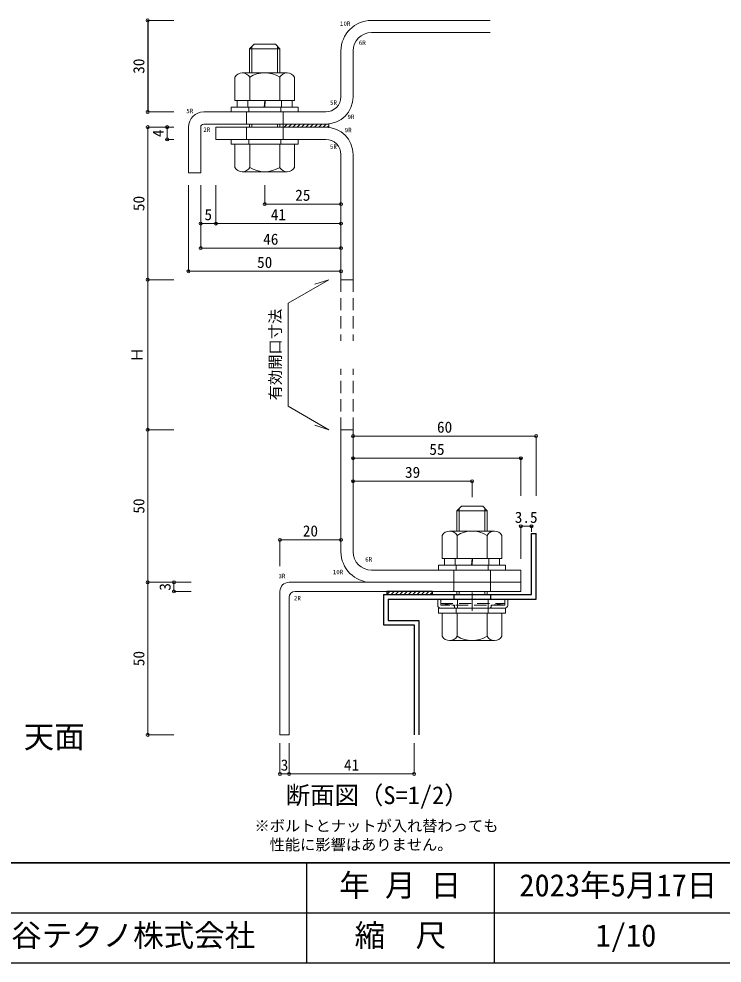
# Model space of a CAD drawing. Units: millimetres on the paper, enlarged 10 times, with parts at other scales. Extents: x -4421 to 4043, y -1481 to 1279.
# Drawn here: x 1439 to 2592, y -1481 to 67 of the extents above; entities that cross this region are included whole.
import ezdxf
from ezdxf.enums import TextEntityAlignment as Align

# ---------------------------------------------------------------- set-up
doc = ezdxf.new("R2010")
doc.units = ezdxf.units.MM
doc.header["$LTSCALE"] = 10
doc.header["$PDMODE"] = 32
doc.header["$PDSIZE"] = 5
for name, pattern in [('CHAIN1', [8, 5, -1, 1, -1]), ('DASHED1', [1.8, 1.2, -0.6]), ('DASHED2', [3, 2, -1])]:
    doc.linetypes.add(name, pattern=pattern)
for name, color, linetype in [('0-8_FRP寸法', 3, 'Continuous'), ('0-F_図面枠', 7, 'Continuous'), ('E-1_SUS', 7, 'Continuous'), ('E-A_タイトル', 3, 'Continuous')]:
    doc.layers.add(name, color=color, linetype=linetype)
doc.layers.add('E-0_FRP', color=4, linetype='Continuous', lineweight=18)
doc.layers.add('E-8_FRP寸法', color=3, linetype='Continuous', lineweight=18)
doc.styles.add('ＭＳ ゴシック', font='')
doc.styles.get('ＭＳ ゴシック').set_extended_font_data('MS Gothic')

msp = doc.modelspace()

# ---------------------------------------------------------------- linework, layer by layer
at = {"layer": '0-F_図面枠'}
for p, q in [((42.93, -1316.65), (4042.93, -1316.65)), ((4042.93, -1316.65), (250.51, -1316.65)), ((1910.65, -1316.65), (1910.65, -1480.98)), ((2218.44, -1316.65), (2218.44, -1480.98)), ((1291.16, -1398.82), (1910.65, -1398.82)), ((1910.65, -1398.82), (2650.87, -1398.82)), ((4042.93, -1480.98), (42.93, -1480.98))]:
    msp.add_line(p, q, dxfattribs=at)
at = {"layer": 'E-0_FRP'}
for p, q in [((2017.17, 64.13), (2211.71, 64.13)), ((2017.17, 44.13), (2211.71, 44.13)), ((1967.17, -60.87), (1967.17, 14.13)), ((1987.17, -60.87), (1987.17, 14.13)), ((1742.17, -85.87), (1842.17, -85.87)), ((1812.17, -85.87), (1812.17, -105.87)), ((1942.17, -85.87), (1842.17, -85.87)), ((1872.17, -85.87), (1872.17, -105.87)), ((1942.17, -105.87), (1742.17, -105.87)), ((1821.17, -105.87), (1821.17, -110.87)), ((1863.17, -110.87), (1863.17, -105.87)), ((1872.17, -110.87), (1872.17, -105.87)), ((1872.17, -110.87), (1872.17, -105.87)), ((1947.17, -105.87), (1872.17, -105.87)), ((1947.17, -105.87), (1947.17, -110.87)), ((1737.17, -110.87), (1737.17, -185.87)), ((1762.17, -110.87), (1762.17, -130.87)), ((1942.17, -110.87), (1762.17, -110.87)), ((1812.17, -110.87), (1812.17, -130.87)), ((1872.17, -110.87), (1872.17, -130.87)), ((1947.17, -110.87), (1872.17, -110.87)), ((1947.17, -110.87), (1872.17, -110.87)), ((1842.17, -130.87), (1762.17, -130.87)), ((1942.17, -130.87), (1842.17, -130.87)), ((1967.17, -155.87), (1967.17, -360.87)), ((1987.17, -155.87), (1987.17, -360.87)), ((1987.17, -360.87), (1967.17, -360.87)), ((1967.17, -806.8), (1967.17, -606.8)), ((1967.17, -606.8), (1987.17, -606.8)), ((1987.17, -806.8), (1987.17, -606.8)), ((2161.17, -735.8), (2161.17, -772.8)), ((2203.17, -772.8), (2203.17, -735.8)), ((2017.17, -836.8), (2262.17, -836.8)), ((2152.17, -871.8), (2152.17, -836.8)), ((2212.17, -871.8), (2212.17, -836.8)), ((2262.17, -871.8), (2262.17, -836.8)), ((1882.17, -856.8), (2017.17, -856.8)), ((2017.17, -856.8), (2262.17, -856.8)), ((1867.17, -871.8), (1867.17, -1106.8)), ((1882.17, -881.8), (1882.17, -1106.8)), ((1892.17, -871.8), (2152.17, -871.8)), ((2161.17, -871.8), (2161.17, -876.8)), ((2187.17, -871.8), (2262.17, -871.8)), ((2203.17, -876.8), (2203.17, -871.8)), ((1882.17, -1106.8), (1867.17, -1106.8))]:
    msp.add_line(p, q, dxfattribs=at)
at = {"layer": 'E-0_FRP', "color": 7}
for p, q in [((1817.17, -105.87), (1817.17, -110.72)), ((1867.17, -110.87), (1867.17, -105.87)), ((2157.17, -739.8), (2207.17, -739.8)), ((2157.17, -739.8), (2157.17, -772.8)), ((2207.17, -739.8), (2199.67, -732.3)), ((2207.17, -772.8), (2207.17, -739.8)), ((2218.97, -772.8), (2145.36, -772.8)), ((2133.09, -817.8), (2133.09, -779.89)), ((2157.63, -817.8), (2157.63, -779.89)), ((2206.71, -817.8), (2206.71, -779.89)), ((2231.24, -817.8), (2231.24, -779.89)), ((2231.24, -817.8), (2133.09, -817.8)), ((2136.92, -817.8), (2136.92, -828.8)), ((2136.92, -817.8), (2182.17, -817.8)), ((2180.97, -817.8), (2137.49, -817.8)), ((2154.42, -817.8), (2154.42, -828.8)), ((2182.17, -817.8), (2181.2, -828.8)), ((2183.14, -817.8), (2182.17, -828.8)), ((2183.14, -817.8), (2227.42, -817.8)), ((2229.49, -817.8), (2191.71, -817.8)), ((2209.92, -817.8), (2209.92, -828.8)), ((2227.42, -817.8), (2227.42, -828.8)), ((2127.17, -828.8), (2237.17, -828.8)), ((2127.17, -828.8), (2127.17, -836.8)), ((2136.92, -828.8), (2181.2, -828.8)), ((2175.26, -828.8), (2137.49, -828.8)), ((2155.92, -828.8), (2155.92, -836.8)), ((2182.17, -828.8), (2227.42, -828.8)), ((2208.42, -828.8), (2208.42, -836.8)), ((2237.17, -836.8), (2237.17, -828.8)), ((2237.17, -836.8), (2127.17, -836.8)), ((2157.17, -871.8), (2157.17, -876.8)), ((2207.17, -876.8), (2207.17, -871.8)), ((2125.79, -884.3), (2240.79, -884.3)), ((2125.79, -894.3), (2125.79, -884.3)), ((2240.79, -884.3), (2240.79, -894.3)), ((2127.17, -899.3), (2127.17, -907.3)), ((2127.17, -899.3), (2237.17, -899.3)), ((2237.17, -907.3), (2127.17, -907.3)), ((2235.79, -899.3), (2130.79, -899.3)), ((2231.24, -907.3), (2133.09, -907.3)), ((2133.09, -907.3), (2133.09, -945.22)), ((2155.92, -899.3), (2155.92, -907.3)), ((2157.63, -907.3), (2157.63, -945.22)), ((2206.71, -907.3), (2206.71, -945.22)), ((2208.42, -899.3), (2208.42, -907.3)), ((2231.24, -907.3), (2231.24, -945.22)), ((2237.17, -907.3), (2237.17, -899.3))]:
    msp.add_line(p, q, dxfattribs=at)
at = {"layer": 'E-0_FRP', "linetype": 'DASHED1'}
for p, q in [((1874.12, -110.87), (1879.12, -105.87)), ((1881.19, -110.87), (1886.19, -105.87)), ((1888.27, -110.87), (1893.27, -105.87)), ((1895.34, -110.87), (1900.34, -105.87)), ((1902.41, -110.87), (1907.41, -105.87)), ((1909.48, -110.87), (1914.48, -105.87)), ((1916.55, -110.87), (1921.55, -105.87)), ((1923.62, -110.87), (1928.62, -105.87)), ((1930.69, -110.87), (1935.69, -105.87)), ((1937.76, -110.87), (1942.76, -105.87)), ((1944.83, -110.87), (1947.17, -108.54)), ((1944.83, -110.87), (1947.17, -108.54))]:
    msp.add_line(p, q, dxfattribs=at)
at = {"layer": 'E-0_FRP', "linetype": 'DASHED2'}
for p, q in [((1967.17, -360.87), (1967.17, -460.87)), ((1987.17, -360.87), (1987.17, -460.87)), ((1967.17, -606.8), (1967.17, -506.8)), ((1987.17, -606.8), (1987.17, -506.8)), ((2130.79, -884.3), (2130.79, -886.8)), ((2130.79, -891.8), (2235.79, -891.8)), ((2153.29, -894.3), (2130.79, -891.8)), ((2153.29, -896.8), (2153.29, -894.3)), ((2158.04, -899.3), (2158.04, -884.3)), ((2208.54, -899.3), (2208.54, -884.3)), ((2213.29, -894.3), (2235.79, -891.8)), ((2213.29, -896.8), (2213.29, -894.3)), ((2235.79, -886.8), (2235.79, -884.3))]:
    msp.add_line(p, q, dxfattribs=at)
at = {"layer": 'E-0_FRP', "color": 2, "linetype": 'CHAIN1'}
msp.add_line((2182.17, -903.61), (2182.17, -873.43), dxfattribs=at)
at = {"layer": 'E-0_FRP', "color": 7, "linetype": 'DASHED2'}
for p, q in [((2130.79, -886.8), (2130.79, -894.3)), ((2235.79, -894.3), (2130.79, -894.3)), ((2153.29, -899.3), (2153.29, -896.8)), ((2213.29, -899.3), (2213.29, -896.8)), ((2235.79, -894.3), (2235.79, -886.8))]:
    msp.add_line(p, q, dxfattribs=at)
at = {"layer": 'E-0_FRP'}
for points in [[(1717.17, -110.87), (1717.17, -185.87), (1737.17, -185.87)], [(2152.17, -871.8), (2203.17, -871.8), (2212.17, -871.8)]]:
    msp.add_lwpolyline(points, dxfattribs=at)
at = {"layer": 'E-0_FRP', "color": 7}
for points in [[(2199.67, -732.3), (2164.67, -732.3), (2157.17, -739.8)], [(2218.97, -952.3), (2145.36, -952.3), (2218.97, -952.3)]]:
    msp.add_lwpolyline(points, dxfattribs=at)
at = {"layer": 'E-0_FRP'}
for centre, radius, start, end in [((2017.17, 14.13), 50, 90, 180), ((2017.17, 14.13), 30, 90, 180), ((1942.17, -60.87), 25, 270, 0), ((1942.17, -60.87), 45, 270, 0), ((1742.17, -110.87), 25, 90, 180), ((1742.17, -110.87), 5, 90, 180), ((1942.17, -155.87), 45, 0, 90), ((1942.17, -155.87), 25, 0, 90), ((2017.17, -806.8), 50, 180, 270), ((2017.17, -806.8), 30, 180, 270), ((1882.17, -871.8), 15, 90, 180), ((1892.17, -881.8), 10, 90, 180), ((1892.17, -881.8), 10, 90, 180)]:
    msp.add_arc(centre, radius, start, end, dxfattribs=at)
at = {"layer": 'E-0_FRP', "color": 7}
for centre, radius, start, end in [((2145.36, -786.97), 14.17, 29.99985, 149.99985), ((2182.17, -818.84), 46.04, 57.79585, 122.2043), ((2218.97, -786.97), 14.17, 29.99985, 149.99985), ((2130.79, -894.3), 5, 180, 270), ((2235.79, -894.3), 5, 270, 0), ((2145.36, -938.14), 14.17, 210.00015, 330.00015), ((2182.17, -906.26), 46.04, 237.7957, 302.20415), ((2218.97, -938.14), 14.17, 210.00015, 330.00015)]:
    msp.add_arc(centre, radius, start, end, dxfattribs=at)
at = {"layer": 'E-0_FRP', "color": 7, "linetype": 'DASHED2'}
for centre, start, end in [((2128.29, -886.8), 0, 90), ((2150.79, -896.8), 0, 90), ((2215.79, -896.8), 90, 180), ((2238.29, -886.8), 90, 180)]:
    msp.add_arc(centre, 2.5, start, end, dxfattribs=at)
at = {"layer": 'E-0_FRP', "linetype": 'DASHED2'}
for centre, start, end in [((2155.79, -896.8), 180, 270), ((2210.79, -896.8), 270, 0)]:
    msp.add_arc(centre, 2.5, start, end, dxfattribs=at)
at = {"layer": 'E-1_SUS', "color": 4}
for p, q in [((1650.37, 64.13), (1650.37, -85.87)), ((2042.17, -871.8), (2042.17, -876.8)), ((2042.17, -876.8), (2117.17, -876.8)), ((2042.17, -876.8), (2117.17, -876.8)), ((2117.17, -876.8), (2117.17, -871.8)), ((2117.17, -876.8), (2117.17, -871.8))]:
    msp.add_line(p, q, dxfattribs=at)
at = {"layer": 'E-1_SUS'}
for p, q in [((2287.17, -884.3), (2287.17, -776.8)), ((2037.17, -876.8), (2037.17, -926.8)), ((2037.17, -876.8), (2279.67, -876.8)), ((2212.17, -876.8), (2212.17, -884.3)), ((2044.67, -884.3), (2044.67, -919.3)), ((2044.67, -884.3), (2152.17, -884.3)), ((2212.17, -884.3), (2287.17, -884.3)), ((2037.17, -926.8), (2087.17, -926.8)), ((2044.67, -919.3), (2094.67, -919.3)), ((2087.17, -926.8), (2087.17, -1106.8)), ((2094.67, -919.3), (2094.67, -1106.8))]:
    msp.add_line(p, q, dxfattribs=at)
at = {"layer": 'E-1_SUS', "color": 4, "linetype": 'DASHED1'}
for p, q in [((2042.57, -876.8), (2047.57, -871.8)), ((2049.64, -876.8), (2054.64, -871.8)), ((2056.71, -876.8), (2061.71, -871.8)), ((2063.78, -876.8), (2068.78, -871.8)), ((2070.85, -876.8), (2075.85, -871.8)), ((2077.92, -876.8), (2082.92, -871.8)), ((2085, -876.8), (2090, -871.8)), ((2092.07, -876.8), (2097.07, -871.8)), ((2099.14, -876.8), (2104.14, -871.8)), ((2106.21, -876.8), (2111.21, -871.8)), ((2113.28, -876.8), (2117.17, -872.91))]:
    msp.add_line(p, q, dxfattribs=at)
at = {"layer": 'E-1_SUS'}
for points in [[(2279.67, -876.8), (2279.67, -776.8), (2287.17, -776.8)], [(2152.17, -876.8), (2152.17, -884.3), (2212.17, -884.3)]]:
    msp.add_lwpolyline(points, dxfattribs=at)
at = {"layer": 'E-1_SUS', "color": 4}
msp.add_lwpolyline([(2117.17, -871.8), (2042.17, -871.8), (2042.17, -876.8)], dxfattribs=at)
at = {"layer": 'E-8_FRP寸法'}
for p, q in [((1650.37, 64.13), (1693.38, 64.13)), ((1650.37, -85.87), (1693.38, -85.87)), ((1650.37, -110.87), (1693.38, -110.87)), ((1682.2, -110.87), (1693.38, -110.87)), ((1682.2, -130.87), (1693.38, -130.87)), ((1717.17, -347.05), (1717.17, -206.01)), ((1737.17, -309.04), (1737.17, -206.01)), ((1762.17, -268.84), (1762.17, -206.01)), ((1842.17, -236.97), (1842.17, -206.01)), ((1967.17, -236.97), (1967.17, -206.01)), ((1967.17, -282.49), (1967.17, -206.01)), ((1967.17, -322.7), (1967.17, -206.01)), ((1967.17, -347.05), (1967.17, -206.01)), ((1650.37, -360.87), (1693.38, -360.87)), ((1650.37, -606.8), (1693.38, -606.8)), ((1987.17, -617.1), (1987.17, -715.23)), ((2287.17, -617.1), (2287.17, -715.23)), ((1987.17, -653.49), (1987.17, -715.23)), ((2262.17, -653.49), (2262.17, -715.23)), ((1987.17, -691.18), (1987.17, -717.17)), ((2182.17, -691.18), (2182.17, -717.17)), ((2262.17, -764.92), (2262.17, -818.4)), ((2279.67, -764.92), (2279.67, -774.28)), ((1867.17, -787.27), (1867.17, -830.42)), ((1650.37, -856.8), (1693.38, -856.8)), ((1650.37, -856.8), (1693.38, -856.8)), ((1693.38, -856.8), (1721.48, -856.8)), ((1693.38, -871.8), (1721.48, -871.8)), ((1650.37, -1106.8), (1693.38, -1106.8)), ((1867.17, -1170.95), (1867.17, -1120.38)), ((1882.17, -1170.95), (1882.17, -1120.38)), ((2087.17, -1170.95), (2087.17, -1120.38))]:
    msp.add_line(p, q, dxfattribs=at)
at = {"layer": 'E-8_FRP寸法', "color": 7}
for p, q in [((1817.17, 17.63), (1867.17, 17.63)), ((1817.17, 17.63), (1817.17, -21.87)), ((1867.17, 17.63), (1859.67, 25.13)), ((1867.17, -21.87), (1867.17, 17.63)), ((1793.09, -66.87), (1793.09, -28.96)), ((1878.97, -21.87), (1805.36, -21.87)), ((1817.63, -66.87), (1817.63, -28.96)), ((1866.71, -66.87), (1866.71, -28.96)), ((1891.24, -66.87), (1891.24, -28.96)), ((1891.24, -66.87), (1793.09, -66.87)), ((1796.92, -66.87), (1796.92, -77.87)), ((1796.92, -66.87), (1842.17, -66.87)), ((1840.97, -66.87), (1797.49, -66.87)), ((1814.42, -66.87), (1814.42, -77.87)), ((1842.17, -66.87), (1841.2, -77.87)), ((1843.14, -66.87), (1842.17, -77.87)), ((1843.14, -66.87), (1887.42, -66.87)), ((1889.49, -66.87), (1851.71, -66.87)), ((1869.92, -66.87), (1869.92, -77.87)), ((1887.42, -66.87), (1887.42, -77.87)), ((1787.17, -77.87), (1897.17, -77.87)), ((1787.17, -77.87), (1787.17, -85.87)), ((1897.17, -85.87), (1787.17, -85.87)), ((1796.92, -77.87), (1841.2, -77.87)), ((1835.26, -77.87), (1797.49, -77.87)), ((1815.92, -77.87), (1815.92, -85.87)), ((1842.17, -77.87), (1887.42, -77.87)), ((1868.42, -77.87), (1868.42, -85.87)), ((1897.17, -85.87), (1897.17, -77.87)), ((1787.17, -130.87), (1787.17, -138.87)), ((1787.17, -130.87), (1897.17, -130.87)), ((1897.17, -138.87), (1787.17, -138.87)), ((1891.24, -138.87), (1793.09, -138.87)), ((1793.09, -138.87), (1793.09, -176.79)), ((1815.92, -130.87), (1815.92, -138.87)), ((1817.63, -138.87), (1817.63, -176.79)), ((1889.49, -138.87), (1851.71, -138.87)), ((1866.71, -138.87), (1866.71, -176.79)), ((1868.42, -130.87), (1868.42, -138.87)), ((1891.24, -138.87), (1891.24, -176.79)), ((1897.17, -138.87), (1897.17, -130.87))]:
    msp.add_line(p, q, dxfattribs=at)
at = {"layer": 'E-8_FRP寸法', "color": 4}
for p, q in [((1821.17, 21.63), (1821.17, -21.87)), ((1863.17, -21.87), (1863.17, 21.63)), ((1650.37, -110.87), (1650.37, -360.87)), ((1682.2, -110.87), (1682.2, -130.87)), ((1842.17, -236.97), (1967.17, -236.97)), ((1762.17, -268.84), (1737.17, -268.84)), ((1762.17, -268.84), (1967.17, -268.84)), ((1737.17, -309.04), (1967.17, -309.04)), ((1717.17, -347.05), (1967.17, -347.05)), ((1650.37, -360.87), (1650.37, -606.8)), ((1650.37, -606.8), (1650.37, -856.8)), ((1987.17, -617.1), (2287.17, -617.1)), ((1987.17, -653.49), (2262.17, -653.49)), ((1987.17, -691.18), (2182.17, -691.18)), ((2262.17, -764.92), (2279.67, -764.92)), ((1867.17, -787.27), (1967.17, -787.27)), ((1650.37, -856.8), (1650.37, -1106.8)), ((1693.38, -856.8), (1693.38, -871.8)), ((1867.17, -1170.95), (1882.17, -1170.95)), ((1882.17, -1170.95), (2087.17, -1170.95))]:
    msp.add_line(p, q, dxfattribs=at)
at = {"layer": 'E-8_FRP寸法', "color": 2}
for p, q in [((1947.17, -360.87), (1880.46, -399.39)), ((1947.17, -360.87), (1924.16, -368.13)), ((1880.46, -399.39), (1880.46, -568.29)), ((1947.17, -606.8), (1880.46, -568.29)), ((1947.17, -606.8), (1924.16, -599.54))]:
    msp.add_line(p, q, dxfattribs=at)
at = {"layer": 'E-8_FRP寸法', "color": 7}
for points in [[(1859.67, 25.13), (1824.67, 25.13), (1817.17, 17.63)], [(1878.97, -183.87), (1805.36, -183.87), (1878.97, -183.87)]]:
    msp.add_lwpolyline(points, dxfattribs=at)
for centre, radius, start, end in [((1805.36, -36.04), 14.17, 29.99985, 149.99985), ((1842.17, -67.92), 46.04, 57.79585, 122.2043), ((1878.97, -36.04), 14.17, 29.99985, 149.99985), ((1805.36, -169.71), 14.17, 210.00015, 330.00015), ((1842.17, -137.83), 46.04, 237.7957, 302.20415), ((1878.97, -169.71), 14.17, 210.00015, 330.00015)]:
    msp.add_arc(centre, radius, start, end, dxfattribs=at)
at = {"layer": 'E-8_FRP寸法', "color": 6}
for p in [(1650.37, 64.13), (1650.37, -85.87), (1650.37, -110.87), (1682.2, -110.87), (1682.2, -130.87), (1842.17, -236.97), (1967.17, -236.97), (1737.17, -268.84), (1762.17, -268.84), (1967.17, -268.84), (1737.17, -309.04), (1967.17, -309.04), (1717.17, -347.05), (1967.17, -347.05), (1650.37, -360.87), (1650.37, -606.8), (1987.17, -617.1), (2287.17, -617.1), (1987.17, -653.49), (2262.17, -653.49), (1987.17, -691.18), (2182.17, -691.18), (2262.17, -764.92), (2279.67, -764.92), (1867.17, -787.27), (1967.17, -787.27), (1650.37, -856.8), (1693.38, -856.8), (1693.38, -871.8), (1650.37, -1106.8), (1867.17, -1170.95), (1882.17, -1170.95), (2087.17, -1170.95)]:
    msp.add_point(p, dxfattribs=at)

# ---------------------------------------------------------------- texts
at = {"layer": '0-8_FRP寸法', "color": 6, "style": 'ＭＳ ゴシック'}
msp.add_text('天面', height=36.66, dxfattribs=at).set_placement((1447.02, -1139.38), align=Align.BOTTOM_LEFT)
at = {"layer": '0-F_図面枠', "color": 6, "style": 'ＭＳ ゴシック'}
for s, p in [('年 月 日', (1964.55, -1382.73)), ('2023年5月17日', (2259.65, -1382.73)), ('岩谷テクノ株式会社', (1376.45, -1464.75)), ('縮\u3000尺', (1989.55, -1464.9)), ('1/10', (2384.65, -1464.9))]:
    msp.add_text(s, height=36.66, dxfattribs=at).set_placement(p, align=Align.BOTTOM_LEFT)
at = {"layer": 'E-1_SUS', "color": 3, "style": 'ＭＳ ゴシック'}
msp.add_text('30', height=18.33, rotation=90, dxfattribs=at).set_placement((1650.37, -23.37), align=Align.BOTTOM_LEFT)
at = {"layer": 'E-8_FRP寸法', "color": 6, "style": 'ＭＳ ゴシック'}
for s, p in [('10R', (1965.59, 52.93)), ('6R', (1996.53, 21.63)), ('5R', (1949.31, -76.56)), ('5R', (1713.59, -90.19)), ('9R', (1977.87, -99.75)), ('2R', (1741.44, -120.74)), ('9R', (1973.34, -121.31)), ('5R', (1949.02, -148.62)), ('6R', (2006.84, -825.06)), ('3R', (1864.78, -852.37)), ('10R', (1953.74, -845.85)), ('2R', (1890.05, -888.65))]:
    msp.add_text(s, height=7.331, dxfattribs=at).set_placement(p, align=Align.BOTTOM_LEFT)
at = {"layer": 'E-8_FRP寸法', "style": 'ＭＳ ゴシック'}
for s, p in [('4', (1682.2, -127.12)), ('50', (1650.37, -248.37)), ('有効開口寸法', (1874.19, -558.53)), ('Ｈ', (1647.62, -496.31)), ('50', (1650.37, -744.3)), ('3', (1693.38, -870.55)), ('50', (1650.37, -994.3))]:
    msp.add_text(s, height=18.33, rotation=90, dxfattribs=at).set_placement(p, align=Align.BOTTOM_LEFT)
for s, p in [('25', (1892.17, -236.97)), ('5', (1743.42, -268.84)), ('41', (1852.17, -268.84)), ('46', (1839.67, -309.04)), ('50', (1829.67, -347.05)), ('60', (2124.67, -617.1)), ('55', (2112.17, -653.49)), ('39', (2072.17, -691.18)), ('3.5', (2252.17, -764.92)), ('20', (1904.67, -787.27)), ('3', (1868.42, -1170.95)), ('41', (1972.17, -1170.95))]:
    msp.add_text(s, height=18.33, dxfattribs=at).set_placement(p, align=Align.BOTTOM_LEFT)
at = {"layer": 'E-A_タイトル', "color": 2, "style": 'ＭＳ ゴシック'}
msp.add_text('断面図（S=1/2）', height=29.33, dxfattribs=at).set_placement((1876.72, -1229.22), align=Align.BOTTOM_LEFT)
at = {"layer": 'E-A_タイトル', "style": 'ＭＳ ゴシック'}
for s, p in [('※ボルトとナットが入れ替わっても', (1825.39, -1270.63)), ('性能に影響はありません。', (1850.19, -1301.5))]:
    msp.add_text(s, height=18.33, dxfattribs=at).set_placement(p, align=Align.BOTTOM_LEFT)

doc.saveas('drawing.dxf')
